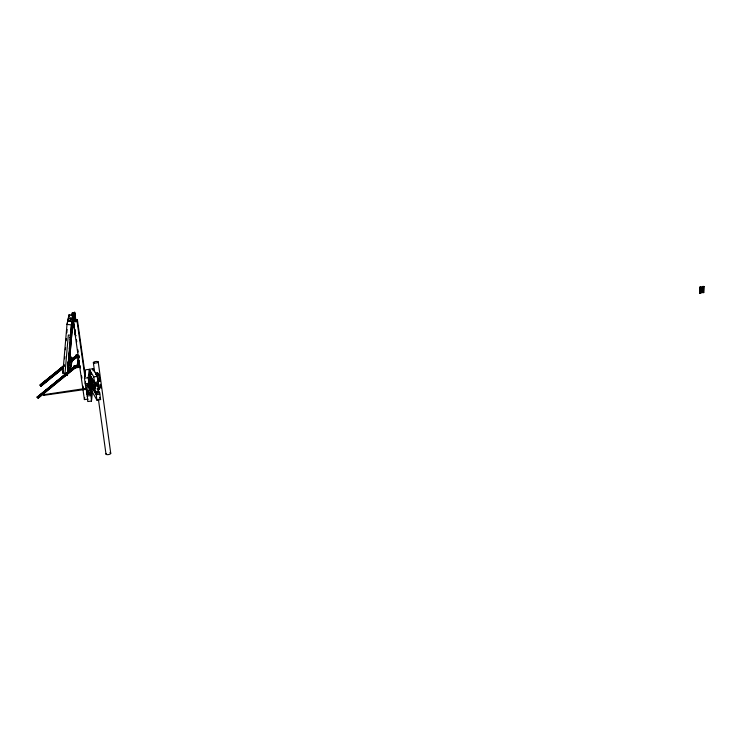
<?xml version="1.0" encoding="UTF-8"?>
<svg xmlns="http://www.w3.org/2000/svg" width="741" height="741" viewBox="0 0 741 741"><rect width="100%" height="100%" fill="white"/><g stroke="black" fill="none" stroke-linecap="round" stroke-linejoin="round"><path stroke-width="1.11" d="M97.877 380.022L97.377 377.243M97.914 378.947L97.793 378.429M85.928 389.34L43.775 395.342L43.673 394.712L85.799 388.414M89.624 374.14L90.485 374.057L89.624 374.14L89.763 375.122L90.291 375.066L90.3 371.084L90.93 374.538L89.698 374.659L90.745 374.214M699.55 293.297L699.763 287.332L701.227 287.091L701.014 293.047L699.55 293.297L700.866 293.038L701.088 287.082M699.606 293.325L699.828 287.36M699.884 290.667L699.893 292.63M703.255 286.35L703.95 286.6L703.728 292.556L702.181 292.473L702.487 286.498L703.793 286.591L703.57 292.547M702.866 292.723L703.107 286.73M97.868 391.887L96.756 392.026L97.756 391.869M95.682 383.458L96.571 383.468M72.266 328.309L72.312 327.967M98.034 380.022L98.044 379.549M75.48 366.61L75.443 366.99M74.202 327.096L74.313 326.725M67.32 373.492L62.837 373.149L66.996 324.456L69.033 314.805L72.34 315.101M63.921 366.693L64.115 364.433M64.597 358.792L64.791 356.541M65.365 349.771L65.56 347.51M66.144 340.74L66.338 338.489M66.82 332.848L67.107 329.458M68.746 317.87L69.033 314.805M68.987 321.325L72.377 321.501L68.987 321.325C66.792 317.37 74.369 316.778 73.757 319.241M72.331 321.826L67.283 375.52L64.847 375.335L68.32 335.025L70.766 335.275L70.904 334.571L70.636 335.219M68.58 356.884L68.867 353.503M69.256 348.992L69.645 344.482M70.034 339.971L70.33 336.59M70.719 332.079L71.303 325.318M67.153 375.465L71.534 324.854L73.109 315.768L74.739 312.248L72.173 313.082L71.247 315.388L74.313 317.343L74.906 321.492L77.147 321.261L77.296 319.621L75.804 319.779L75.582 320.964L77.083 320.807M70.904 334.571L67.283 375.52M72.859 321.974L69.033 365.267L69.302 364.535M73.146 318.584L73.35 316.324M69.163 365.276L72.562 325.308M75.499 336.099L75.656 335.404M75.675 336.053L75.665 335.553M87.03 392.517L87.771 401.529L91.449 401.094L92.486 392.276L89.281 369.342L92.857 368.703L97.395 376.243L93.755 376.91L89.281 369.342L85.641 369.759L84.465 378.169L85.465 385.255L89.17 384.829L89.198 381.356M91.449 401.094L90.708 392.082L90.921 393.601M87.725 392.248C91.967 392.582 84.548 394.416 89.559 393.045M88.688 392.295L87.836 392.85L88.707 393.601M87.503 385.061L88.355 384.514L87.586 384.449L89.383 384.236L90.495 392.517L86.808 393.036L85.697 384.746L85.771 385.7L89.466 385.19L89.383 384.236M89.17 384.829L88.17 377.743L89.281 369.342M88.068 399.14L84.4 399.575L84.678 397.5M85.539 381.606L85.252 383.727L88.948 383.301L90.041 374.807L94.524 382.467L98.155 381.791M78.574 367.462L78.268 365.23L73.868 365.767L74.183 367.953L78.574 367.462L78.676 366.573M79.222 360.626L78.389 366.082L77.055 366.23L77.212 367.304L78.546 367.156M79.398 361.821L78.565 367.295L74.174 367.786M75.601 335.979L73.331 322.066C71.896 320.177 72.025 323.984 73.47 322.057L75.656 336.099M77.083 367.462L78.639 355.467L78.472 358.913M77.231 365.165L78.796 355.578L78.602 358.764M77.777 363.183L78.129 361.052M77.907 363.034L78.259 360.904M37.967 398.195L76.286 366.943L75.286 365.924L37.152 397.398L75.378 366.073L37.263 396.944M75.36 366.489L75.295 367.017L75.286 365.924M69.145 361.627L77.268 354.846L69.256 361.682M74.183 367.953L74.313 367.193M79.092 357.431L75.897 357.903L75.999 357.106L79.222 356.829M69.228 367.416L68.45 371.704M69.71 365.359L70.015 363.127M67.524 372.408L69.126 363.729M84.844 376.317L77.092 321.538L77.416 319.797L73.674 320.186L73.34 321.927L84.4 399.575M68.607 368.768L70.867 356.967L72.451 358.57L70.349 370.333L68.607 368.768L70.154 370.324L72.257 358.57L70.867 356.967M67.598 371.065L69.367 361.488L68.191 361.395L67.783 363.525M74.906 321.492L74.832 318.241M63.346 370.213L62.939 372.297L63.439 372.334M62.837 373.149L63.263 370.982M72.368 321.622L73.016 318.26M67.199 323.873L68.941 315.62L69.441 315.666M46.303 381.346L40.912 386.061L62.976 368.194M38.069 398.297L76.286 366.943M63.846 365.924L40.005 385.227L40.996 386.209L46.405 381.448M63.939 365.47L40.116 385.283L63.958 365.971M90.291 375.066L90.346 374.492M89.763 375.122L89.717 373.788M90.235 374.613L90.3 374.724M70.608 321.01L69.941 320.816M69.728 320.946L70.293 320.834M76.221 320.473L76.805 320.455M70.441 319.593L70.867 319.788M69.228 361.182L77.166 354.754M64.041 365.563L40.125 384.755M69.33 361.275L77.268 354.846M53.361 375.631L62.17 368.49M71.868 360.645L73.637 359.209M48.165 380.013L49.925 378.586M51.694 377.16L62.272 368.592M69.321 362.877L73.73 359.311M71.803 361.043L77.981 356.041M40.996 386.209L63.059 368.333M71.886 361.191L78.064 356.18L77.092 355.189M75.313 366.499L37.152 397.398M89.216 374.714L89.781 374.307M89.281 375.168L90.643 374.631M70.904 318.602L70.284 318.361M96.45 391.989C99.674 390.766 96.497 393.656 96.358 391.304M96.988 383.449L95.274 383.468M95.237 383.977L96.932 383.403M96.145 384.107L96.876 383.551L95.293 383.773M96.043 383.366L95.33 384.07M87.808 386.7L88.661 386.413M87.401 384.366L88.216 384.125L88.318 384.811M70.33 318.528L71.145 318.593L70.21 318.417M71.062 319.899L70.877 319.677M702.181 292.473L703.728 292.556M92.486 392.276L96.988 400.233L100.6 399.538L99.637 392.535L98.599 390.748M700.106 286.684L701.227 287.091M703.089 286.767L703.95 286.6M95.2 392.943L94.987 391.433L96.015 393.221L99.637 392.535M99.85 394.055L96.228 394.74L91.727 386.876L90.68 395.592L86.993 396.027M98.09 381.022L99.711 380.726L98.988 375.492L97.571 373.158M97.905 381.3L97.377 375.668L95.895 373.223M93.496 380.717L94.737 383.986L98.368 383.31L97.321 375.696M99.201 375.215L97.145 375.594L95.598 373.029L97.645 372.658L99.201 375.215L100.016 381.152L97.96 381.532L97.136 375.715M98.988 375.492L97.367 375.789L95.959 373.445M97.664 377.382L97.858 378.197M89.216 387.932C93.69 385.82 94.181 389.636 89.337 388.858M99.248 389.247L98.247 389.544M97.386 389.636L97.228 388.46L97.682 389.599M99.201 388.914L99.072 387.951L99.266 389.414L98.247 389.571L98.534 391.656C91.023 397.361 95.348 370.741 95.098 389.979M95.339 391.896L98.507 391.443M94.348 384.792L97.525 384.338L98.534 391.637M94.413 385.227L97.59 384.774M98.701 385.329L97.673 385.348M88.661 393.119L89.031 393.128M88.411 387.58L88.549 386.052M86.771 394.508L90.467 394.073M84.465 378.169L88.17 377.743M76.888 366.119L78.37 365.952M77.851 354.809L75.712 355.087L76.027 357.181M73.618 320.455L73.266 321.603M74.628 312.832L72.173 313.082L74.035 313.462M75.128 320.307L77.296 319.621M73.34 321.927L77.092 321.538M89.893 371.121L90.495 371.408L90.93 374.538M87.558 384.644C88.948 384.579 86.901 390.498 88.651 392.776M69.886 350.345L70.376 350.234L69.849 350.549M69.849 350.715L70.293 351.114L69.811 350.928M70.015 337.025L70.469 337.507L69.978 337.229M69.987 337.414L70.441 337.813L69.95 337.618M66.996 324.456L71.534 324.854M71.247 315.388L73.109 315.768M71.08 319.714L70.488 319.714M37.17 396.796L38.189 397.797M98.136 391.109L99.275 393.073M99.461 397.556L100.6 399.538M97.868 378.938L97.617 378.725M43.775 395.342L43.691 394.833M74.295 327.031L74.304 326.624M43.663 394.434L43.747 394.907M90.671 373.047L90.606 373.14M90.513 371.899L90.448 371.991M89.874 387.904L90.004 388.766M94.811 388.006C95.107 390.081 94.348 384.718 94.867 388.386M94.792 387.858L94.691 387.154M94.552 386.172L94.561 386.256M95.2 386.163L95.228 387.015M85.993 387.043L86.021 387.21M95.144 386.422L95.061 385.681M95.107 386.033L95.228 386.876M95.061 385.783L95.135 386.256L95.144 385.737M87.873 392.545L87.929 393.536M77.416 319.797L85.437 376.613M86.614 388.868L87.105 392.295M74.739 312.248L75.804 319.779M74.517 313.406L75.582 320.964M76.425 339.517L76.749 341.796M77.879 349.752L78.203 352.021M80.148 365.665L80.473 367.944M81.603 375.9L81.927 378.179M83.066 386.135L83.381 388.404M98.553 384.19L99.266 389.395M98.247 385.394L98.284 385.69M95.144 385.635L95.209 386.218M93.264 387.728L93.283 387.876M91.319 376.993L93.014 389.127M91.069 376.567L92.764 388.682M90.124 371.445L90.485 374.057M89.791 376.752L91.43 389.368M89.476 379.207L91.18 391.396M88.633 387.006L88.707 387.534M89.457 392.36L89.522 393.351M100.489 385.051C100.007 381.559 101.285 390.85 100.795 387.302M100.637 387.386L100.387 385.524M95.598 373.029L95.83 374.677M98.071 391.285L98.164 391.97M97.377 391.572L97.469 392.258M93.347 362.645L94.607 371.797M98.405 399.232L106 454.113M96.515 391.581L96.608 392.267M92.857 368.703L93.153 370.88M93.755 376.91L94.737 383.986M96.015 393.221L96.988 400.233M92.366 378.771L94.061 390.952M98.21 361.877L110.724 453.242M98.979 387.311L98.646 384.912L97.617 385.014L97.423 383.532L98.405 383.421L98.655 384.94M97.71 385.653L97.627 385.061M74.146 324.243L74.452 326.466M74.906 329.791L75.212 332.014M74.007 324.262L74.461 327.587M74.767 329.81L75.536 335.349M94.274 387.626C94.515 389.553 94.042 385.876 94.274 387.728M95.154 390.359L95.367 392.109M90.411 391.554L90.495 392.517M88.262 386.098L88.336 387.052M86.734 392.072L86.808 393.036M109.835 452.76A2.399 0.898 -9.2 0 1 110.353 453.909A2.399 0.898 -9.2 0 1 107.241 454.641A2.399 0.898 -9.2 0 1 106.185 453.622M86.327 389.433L86.178 388.33L86.327 389.433M74.804 313.406L74.887 313.897L74.804 313.378M74.767 314.471L74.767 314.416M90.032 371.732L90.161 372.334L90.078 371.723M90.198 372.88L90.328 373.483L90.198 372.88M72.349 314.453L72.914 314.369L72.349 314.453M89.059 393.906L88.281 394.055L89.059 393.906M98.053 392.535L97.275 392.665L98.053 392.535M96.589 383.755L95.617 383.866L96.589 383.755M76.86 319.917L76.193 320.038L76.86 319.917M97.247 386.469L96.886 385.987L97.247 386.469M89.124 390.479L88.901 391.044L89.124 390.479M86.456 390.331L86.54 390.952L86.456 390.331M91.171 387.524L91.328 388.729L91.171 387.524M94.246 363.044A2.464 0.75 -7.8 0 0 98.192 362.08A2.464 0.75 -7.8 0 0 94.885 361.673A2.464 0.75 -7.8 0 0 94.246 363.044"/></g></svg>
